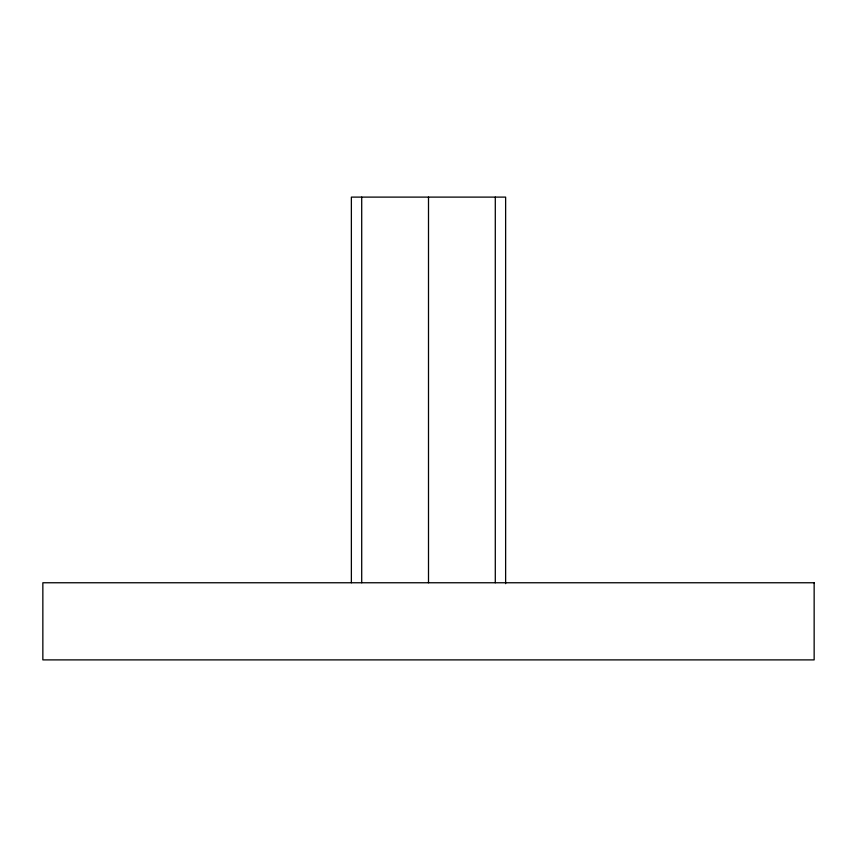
<?xml version="1.0" encoding="UTF-8"?>
<svg xmlns="http://www.w3.org/2000/svg" width="857" height="857" viewBox="0 0 857 857"><rect width="100%" height="100%" fill="white"/><g stroke="black" fill="none" stroke-linecap="round" stroke-linejoin="round"><path stroke-width="1.29" d="M505.63 583.649L505.63 197.11L351.37 197.11L351.37 582.76M495.292 197.11L495.292 582.76M428.5 197.11L428.5 582.76M361.708 197.11L361.708 582.76M814.15 582.76L42.85 582.76L42.85 659.89L814.15 659.89L814.15 582.76"/></g></svg>
